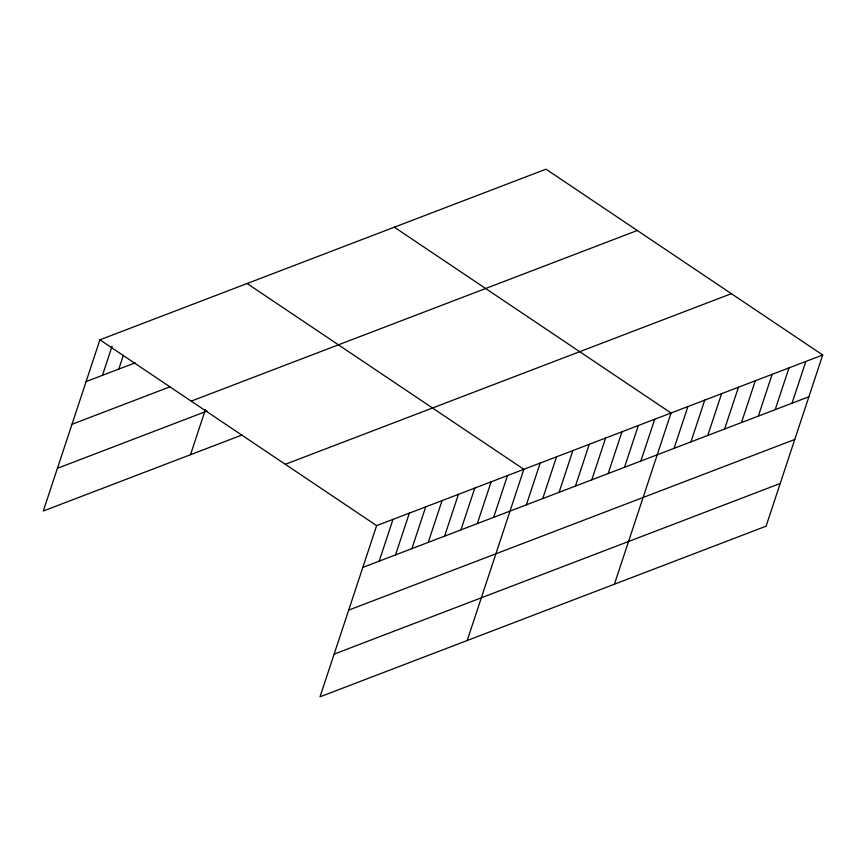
<?xml version="1.0" encoding="UTF-8"?>
<svg xmlns="http://www.w3.org/2000/svg" width="866" height="866" viewBox="0 0 866 866"><rect width="100%" height="100%" fill="white"/><g stroke="black" fill="none" stroke-linecap="round" stroke-linejoin="round"><path stroke-width="1.3" d="M822.7 354.995L376.634 525.63L320.019 696.816L766.085 526.182L822.7 354.995L545.981 169.184L99.915 339.818L43.3 511.005L242.079 434.97M102.459 375.335L112.082 346.216M118.815 369.078L123.416 355.157M190.498 454.704L205.437 409.553M379.178 561.146L392.991 519.373M395.535 554.889L409.347 513.116M411.891 548.633L425.704 506.859M428.248 542.376L442.061 500.602M444.594 536.119L458.417 494.345M460.95 529.862L474.774 488.088M477.307 523.605L491.13 481.832M493.663 517.348L507.487 475.575M467.218 640.504L523.833 469.318L247.113 283.507M526.376 504.835L540.189 463.061M542.733 498.578L556.546 456.804M559.09 492.321L572.902 450.547M575.446 486.064L589.259 444.29M591.803 479.807L605.615 438.034M608.159 473.55L621.972 431.777M624.516 467.294L638.329 425.52M640.862 461.037L654.685 419.263M614.427 584.193L671.042 413.006L394.322 227.195M674.073 448.339L687.885 406.565M690.927 441.887L704.74 400.114M707.771 435.446L721.595 393.673M724.625 428.995L738.438 387.221M741.48 422.554L755.293 380.78M758.335 416.102L772.147 374.329M775.178 409.661L789.002 367.888M792.033 403.21L805.845 361.436M86.102 381.592L135.172 362.822M71.975 424.297L170.115 386.766M191.234 401.131L637.3 230.497M57.427 468.3L207.136 411.025M285.315 464.306L731.38 293.671M362.822 567.403L808.887 396.769M348.695 610.108L794.761 439.473M334.146 654.111L780.212 483.477M99.915 339.818L376.634 525.63"/></g></svg>
